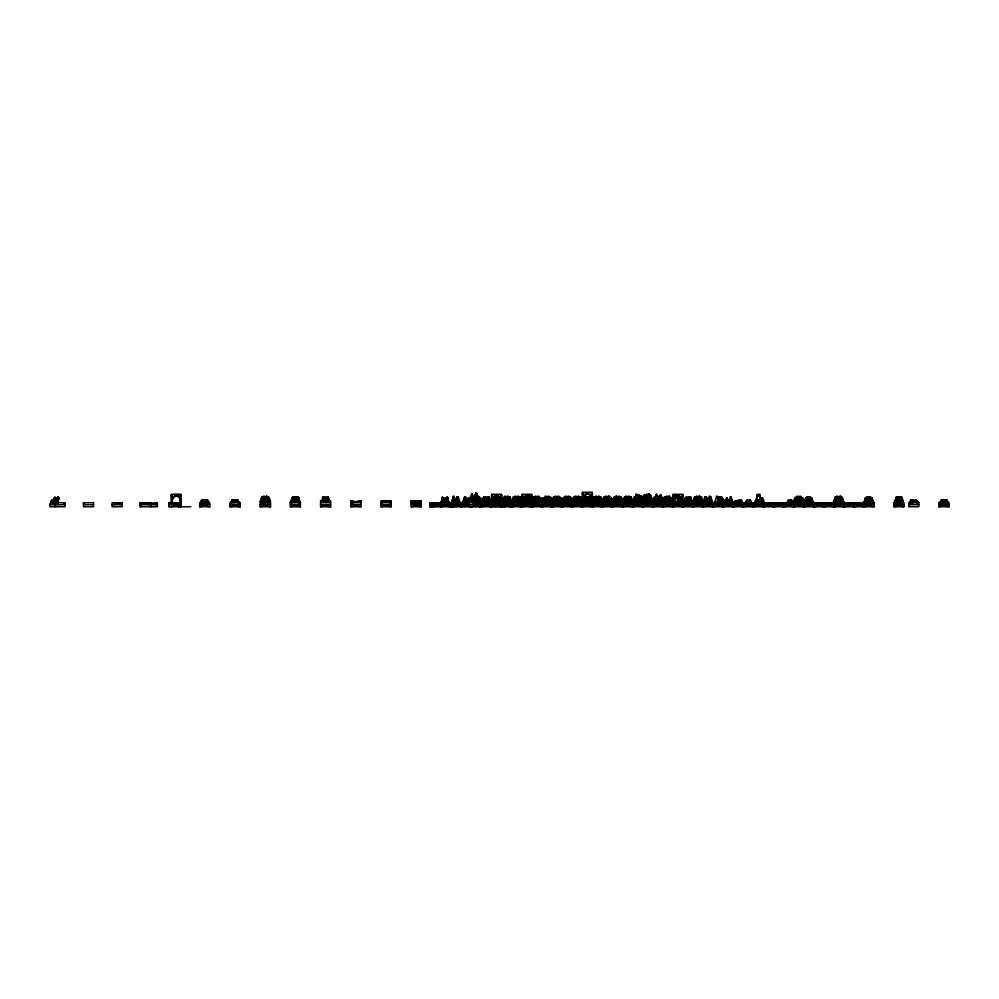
<?xml version="1.0" encoding="UTF-8"?>
<svg xmlns="http://www.w3.org/2000/svg" width="999" height="999" viewBox="0 0 999 999"><rect width="100%" height="100%" fill="white"/><g stroke="black" fill="none" stroke-linecap="round" stroke-linejoin="round"><path stroke-width="1.5" d="M576.498 505.894L572.19 506.755L572.19 502.722L592.332 506.755L592.332 492.245L582.255 492.245L582.255 506.755L562.112 502.722L562.112 506.755L566.433 505.894M628.309 505.894L632.617 506.755L632.617 500.711L662.837 500.711L674.175 503.021L674.175 495.779L672.914 495.779M663.086 503.334L652.772 500.711L652.772 506.755L648.451 505.894M662.837 502.722L662.837 500.711L665.721 501.86M446.366 501.211L448.414 501.211L449.001 502.722L448.414 501.211L447.377 502.722L447.377 501.211L445.766 502.722M735.913 501.211L735.901 502.722L736.937 501.211L737.549 502.722L735.926 501.211L735.926 502.722L734.889 501.211L736.95 501.211L737.537 502.722L736.95 501.211M795.891 502.609L798.326 501.635L798.313 503.359L798.413 502.222L797.427 497.614L796.328 497.027L795.454 497.914L796.253 503.196L795.454 497.914L797.427 497.614L798.413 502.222L795.891 502.609L795.529 498.376L796.328 497.027L797.502 498.064L798.413 502.222L795.529 498.376L797.427 497.614L795.529 498.376M53.259 502.722L53.284 500.199M728.259 500.212L728.234 502.722L729.994 500.212L731.056 502.722L728.371 500.212L725.574 502.722L726.585 500.212L730.044 500.212L731.056 502.722L729.994 500.212M739.535 500.199L739.497 502.722L741.258 500.199L742.332 502.722L739.635 500.199L736.837 502.722L737.849 500.199L741.32 500.199L742.245 502.722L741.32 500.199M264.947 501.635L264.872 503.196L266.308 497.614L267.445 497.027L268.044 498.376L267.17 502.609L264.947 502.022L266.308 497.614L268.044 498.064L267.17 502.222L268.044 498.376L267.445 497.027L266.308 497.914L264.872 502.897M55.644 503.196L57.08 497.614L58.217 497.027L58.816 498.376L57.942 502.609L55.719 502.022L57.08 497.614L58.816 498.064L57.942 502.609M798.251 502.897L798.326 501.635M447.952 502.022L448.289 497.914L447.415 497.027L446.316 497.614L445.417 501.635L447.952 502.022L448.289 497.914L446.316 497.614L445.579 501.073M650.299 501.186L651.098 495.904L650.224 495.017L649.063 496.053L650.224 495.017L650.087 495.979L649.125 495.591L651.098 495.904L650.674 500.599L650.299 501.186L648.226 499.625L651.098 495.904M296.703 498.064L297.877 497.027L297.727 497.989L298.826 497.927L298.401 502.022L295.791 502.222L298.676 498.376L297.877 497.027L296.778 497.614L295.879 501.635L298.751 497.914L296.778 497.614L295.791 502.222L296.778 497.614L298.676 498.376L298.401 502.022L298.451 497.927L299.613 502.06M298.314 502.609L298.676 498.376L297.877 497.027M447.852 502.609L448.226 498.376M650.761 500.012L648.139 500.212L650.674 500.599L651.036 496.353M472.539 500.349L472.777 497.814M479.757 500.349L480.007 497.814M492.682 500.349L492.919 497.814M502.759 500.349L502.997 497.814M512.712 501.623L512.949 499.088M597.614 501.623L597.976 497.814M603.483 500.349L603.721 497.814M610.714 500.349L610.951 497.814M613.561 500.349L613.798 497.814M623.626 500.349L623.875 497.814M633.578 501.623L633.94 497.814M643.656 499.612L644.018 495.804M698.463 500.349L698.701 497.814M708.541 500.349L708.778 497.814M323.938 499.9L324.25 496.878M484.902 499.9L485.214 496.878M624.762 499.9L625.074 496.878M269.193 502.047L268.881 497.814M454.695 502.047L454.383 497.814M472.977 497.814C469.443 504.77 487.112 504.582 480.494 497.814L479.72 497.814L478.821 500.349M480.519 502.047L480.207 497.814M506.106 497.814L506.418 502.047L511.363 501.923L510.114 496.878L509.303 496.878L508.066 501.923M513.586 502.047L511.438 501.623L512.787 497.814L513.548 497.814M517.907 502.047L517.594 497.814M526.56 502.047L526.248 497.814M530.881 502.047L532.205 501.623L530.856 497.814L530.094 497.814M540.958 502.047L540.646 497.814M551.036 502.047L550.724 497.814M553.871 502.047L553.558 497.814M561.101 502.047L560.789 497.814M566.845 502.047L570.928 501.648L569.742 497.927M571.178 502.047L570.866 497.814M574.025 502.047L573.713 497.814M576.923 502.047L578.246 501.623L571.103 501.923L570.392 496.878M591.321 502.047L591.008 497.814M598.488 502.047L598.176 497.814M611.463 502.047L611.151 497.814M617.22 502.047L624.387 502.047M641.683 500.037L641.37 495.804M644.53 500.037L644.218 495.804M657.504 500.037L657.192 495.804M699.225 502.047L698.913 497.814M717.944 502.047L717.632 497.814M722.265 502.047L721.952 497.814M795.629 502.047L795.316 497.814M802.846 502.047L802.547 497.814M842.507 502.047L842.194 497.814M324.912 501.923L324.513 496.878M327.522 496.878L328.421 496.878L329.795 501.923L328.509 501.923L328.109 496.878M465.746 501.923L465.109 496.878M489.473 501.923L489.073 496.878M519.617 502.722L519.293 496.878M538.598 502.722L538.748 501.411M546.366 502.722L545.691 496.878M690.933 501.923L690.534 496.878M710.676 496.878L711.001 502.722M731.231 501.923L730.818 496.878M808.591 499.15L807.829 496.878L808.228 501.923L809.515 496.878L810.364 496.878L811.675 501.923M901.423 496.878L901.747 502.722M296.778 501.448L296.466 497.252L295.392 497.789L294.68 500.449M456.743 499.9L457.192 496.878M475.536 495.879L475.986 492.844M548.314 496.878L547.976 501.411M626.348 496.878L625.774 501.923M809.29 499.9L809.752 496.878M447.265 497.989L446.316 497.614L447.265 497.989L447.415 497.027L445.629 500.836M201.523 502.722L201.873 501.211L200.574 502.722L201.236 501.211L200.637 502.722L201.86 501.211L201.511 502.722L203.034 501.211L203.384 502.722L203.634 501.211L201.224 501.211L200.624 502.722L202.722 500.199M468.831 502.722L469.093 501.211L466.733 501.211L466.034 502.722L467.332 501.211L466.983 502.722L468.494 501.211L468.856 502.722L468.494 501.211M910.601 502.722L910.938 501.211L909.652 502.722L910.314 501.211L909.714 502.722L910.926 501.211L910.576 502.722L912.112 501.211L912.449 502.722L912.711 501.211L910.351 501.211L909.702 502.722L911.787 500.199M261.363 501.923L262.075 496.878M326.348 500.412L326.81 497.927M327.073 502.06L327.66 497.927M468.032 500.412L468.481 497.927M474.45 500.412L474.9 497.927M475.387 496.878L474.675 501.923M484.977 497.927L484.39 502.06M487.187 502.06L487.774 497.927M488.636 497.927L488.049 502.06M507.467 500.412L507.917 497.927M509.303 497.927L508.641 497.927L508.191 502.06M509.478 496.878L508.766 501.923M513.548 496.878L512.837 501.923M514.61 502.06L515.197 497.927M523.626 496.878L522.902 501.923M528.071 497.927L527.484 502.06M529.62 496.878L528.908 501.923M532.979 501.923L533.691 496.878M534.477 497.927L533.891 502.06M537.562 496.878L536.85 501.923M564.472 497.927L563.698 497.927L562.237 502.047L555.257 501.923L555.968 496.878M568.356 497.927L567.769 502.06M569.218 497.927L568.631 502.06M576.111 496.878L575.424 502.722M579.432 499.9L579.994 496.878L581.418 501.923M587.375 499.9L587.936 496.878M588.498 497.927L587.912 502.06M590.059 496.878L589.223 501.411L592.145 501.411L590.709 496.878L589.885 496.878M594.13 496.878L593.418 501.923M603.646 499.9L604.208 496.878M605.781 499.9L606.331 496.878M608.653 497.927L608.066 502.06M613.561 501.923L614.273 496.878M625.411 502.06L625.761 499.175M628.334 500.412L628.796 497.927M633.591 501.411L634.427 496.878M635.714 501.411L636.276 498.389M638.299 494.867L637.574 499.9M643.656 499.4L644.492 494.867M646.628 494.867L645.903 499.9M653.733 501.411L654.57 496.878M660.576 494.867L659.852 499.9M665.284 496.878L666.52 501.923L663.923 501.923L664.635 496.878M680.719 496.878L680.007 501.923M685.114 500.412L685.576 497.927M685.976 500.412L686.425 497.927M694.854 496.878L694.143 501.923M700.311 499.9L700.861 496.878M704.932 496.878L704.22 501.923M706.58 497.927L705.993 502.06M709.377 497.927L708.791 502.06M718.044 501.411L718.88 496.878M720.067 501.923L721.003 496.878M728.034 500.412L726.585 497.927L725.561 502.06L726.723 497.927M799.462 496.878L798.75 501.923M810.376 502.06L810.963 497.927M835.401 496.878L834.689 501.923M839.123 496.878L838.336 502.722M895.878 502.06L896.465 497.927M899.537 502.06L900.124 497.927M900.986 497.927L900.399 502.06M458.166 501.923L457.579 496.878M465.796 501.411L465.659 502.722M495.916 501.923L495.329 496.878M499.15 500.199L496.453 502.722L497.452 500.199L503.334 500.199L502.859 502.722L502.31 500.199L499.737 502.722L500.337 500.199L498.251 502.722L499.413 500.199M549.275 501.923L548.688 496.878M619.792 501.923L619.205 496.878M667.157 501.923L666.57 496.878M670.154 501.923L669.792 498.389M688.536 502.722L689.01 500.199L685.077 500.199L683.928 502.722L686.013 500.199L688.536 502.722L686.95 496.878L686.101 496.878L684.79 501.923M749.949 502.722L750.424 500.212L746.49 500.212L745.341 502.722L747.427 500.212L749.949 502.722L749.4 500.212M759.04 502.722L759.527 500.199L755.594 500.199L754.432 502.722L756.53 500.199L759.04 502.722L758.491 500.199M808.266 501.411L808.141 502.722M810.713 501.923L810.127 496.878M868.094 502.722L868.069 501.411M909.702 502.722L910.851 500.199L916.732 500.199L916.258 502.722L915.708 500.199L913.136 502.722L913.735 500.199L911.65 502.722L912.799 500.199M942.007 500.199L939.922 502.722L941.07 500.199L946.952 500.199L946.478 502.722L945.928 500.199L943.356 502.722L943.955 500.199L941.87 502.722L943.019 500.199M268.469 498.301L266.546 497.789L268.469 498.301C265.784 507.817 269.992 499.712 267.72 497.252L266.458 498.114L267.72 497.252L268.381 498.626L267.657 502.435L267.108 500.112M297.153 498.114L296.466 497.252L295.392 498.301L294.33 502.435L297.153 498.626L295.392 497.789L294.33 502.435M799.025 501.411L798.701 503.371L800.211 497.789L802.135 498.301C802.697 508.354 797.714 498.089 801.385 497.252L802.135 498.301L801.21 502.859M689.71 501.211L689.372 502.722L690.871 501.211L692.17 502.722L691.47 501.211L689.11 501.211L688.423 502.722L689.697 501.211L689.347 502.722L689.11 501.211M760.214 501.211L759.877 502.722L761.388 501.211L762.674 502.722L761.987 501.211L759.627 501.211L758.928 502.722L760.202 501.211L759.852 502.722L759.627 501.211M293.269 501.673L294.081 498.114L292.819 497.252L292.07 498.301L292.882 502.435L292.07 498.301L293.993 497.789L295.467 502.197L294.081 498.114L292.819 497.252L292.158 498.626L292.719 501.448M443.081 500.487L443.618 498.114L442.357 497.252L441.608 498.301L442.157 501.061L440.821 502.722L441.983 500.199M645.342 500.836L647.814 500.174L645.342 500.836L646.428 496.091L645.167 495.229L644.417 496.291M466.958 502.722L467.307 501.211L466.034 502.722L468.169 500.199M328.634 502.06L328.047 497.927M478.434 501.411L478.196 502.722M547.077 501.923L547.639 502.722M558.99 502.722L559.015 501.411M567.345 501.411L567.432 501.248M570.179 502.06L569.592 497.927M581.168 501.923L580.456 496.878M591.246 501.923L590.534 496.878M595.317 501.923L594.605 496.878M621.465 501.923L622.365 501.411L620.916 496.878L617.981 496.878M681.905 501.923L681.193 496.878M696.041 501.923L695.329 496.878M701.136 502.06L701.698 502.06M702.047 501.923L701.335 496.878M722.19 501.923L721.478 496.878M800.761 501.411L804.17 501.623L802.821 497.814L802.06 497.814M811.937 502.06L811.35 497.927M901.96 502.06L901.373 497.927L899.662 501.648L903.346 501.411L901.747 496.878L900.836 496.878M442.982 500.112L443.531 497.789L441.695 498.626L442.257 501.448M685.414 502.722L686.013 500.199M746.827 502.722L747.427 500.212M755.918 502.722L756.53 500.199M265.697 498.676L266.421 496.116M473.788 499.962L474.787 496.116L475.549 496.116M496.928 498.676L497.589 496.116L498.339 496.116M503.583 501.248L504.92 496.116L505.669 496.116L506.993 501.248L503.771 501.81L506.993 501.248M514.323 498.676L514.985 496.116L515.734 496.116L516.408 498.676M527.235 498.676L527.909 496.116L528.658 496.116L529.32 498.676M537.312 501.248L534.09 501.81L535.227 496.116L535.976 496.116L536.975 499.962M537.312 498.676L537.974 496.116L538.723 496.116L539.398 498.676M547.29 498.676L547.952 496.116L548.701 496.116M554.383 499.962L555.382 496.116L556.131 496.116M567.432 498.676L568.094 496.116L568.843 496.116L569.992 501.81M574.088 501.248L575.424 496.116L576.173 496.116M584.827 498.676L585.501 496.116L586.351 496.116L587.574 501.248L584.165 501.248M597.077 501.248L598.413 496.116L599.163 496.116L600.312 501.81M614.722 499.962L615.721 496.116L616.57 496.116M627.534 499.962L628.533 496.116L629.283 496.116M636.887 499.9L638.124 494.867L638.935 494.867L640.384 499.4L634.815 499.8L635.963 494.105L636.713 494.105L637.712 497.952M637.275 501.248L637.936 498.676M647.352 499.225L648.676 494.105L649.525 494.105L650.761 499.225L647.539 499.8M648.114 496.665L648.776 494.105M654.67 499.225L656.006 494.105L656.755 494.105L658.091 499.225L654.857 499.8L658.091 499.225M668.156 498.676L668.831 496.116L669.68 496.116L670.816 501.81M668.93 496.116L667.782 501.81M674.824 501.248L676.148 496.116L676.997 496.116L678.234 501.248L675.012 501.81L678.234 501.248M698.139 499.962L699.138 496.116M708.216 499.962L709.215 496.116L709.964 496.116L710.963 499.962M715.109 501.248L716.545 496.116L717.294 496.116L718.531 501.248L715.296 501.81L718.531 501.248M799.113 498.676L799.774 496.116L800.524 496.116M267.47 498.201L267.72 497.252M801.136 498.201L801.385 497.252L800.124 498.114L798.738 502.197L800.211 497.789L802.135 498.301M267.445 497.027L267.183 497.989L268.044 498.064M263.948 502.197L265.147 497.789L264.073 497.252L263.386 498.114L263.948 502.859L263.386 498.114L265.147 497.789L266.209 501.773L263.948 502.197L264.41 503.371M260.664 501.923L261.913 496.878L262.725 496.878M264.897 499.15L265.622 496.878L266.433 496.878L267.682 501.923M325.874 500.412L327.335 497.927L328.346 502.06M326.735 500.412L328.184 497.927L329.208 502.06M467.557 500.412L468.344 497.927L469.48 497.927L470.392 500.412M473.976 500.412L475.212 496.878L476.024 496.878L477.11 500.274M486.85 500.412L488.299 497.927M487.475 502.06L488.486 497.927L490.172 502.06M496.378 499.15L497.102 496.878L499.463 496.878L500.262 499.15M506.993 500.412L508.441 497.927M508.641 497.927L507.617 502.06L506.381 497.814L505.619 497.814M512.137 501.923L513.374 496.878L514.185 496.878L515.434 501.923L511.438 501.623M514.26 500.412L515.721 497.927L516.733 502.06M514.785 499.15L515.509 496.878M532.205 501.623L522.215 501.923L523.451 496.878L524.937 496.878M526.598 499.15L527.322 496.878L528.321 496.878L529.083 499.15M527.135 500.412L528.596 497.927L529.607 502.06M528.209 501.923L529.458 496.878L530.269 496.878L531.505 501.923M538.998 502.047L540.159 497.814L540.921 497.814L542.082 502.047L532.28 501.923L533.516 496.878L534.34 496.878L535.052 499.15M534.34 497.927L533.329 502.06M536.151 501.923L537.4 496.878L538.861 496.878M546.74 499.15L547.464 496.878L550.412 496.878L551.86 501.411M552.222 501.411L553.671 496.878L555.157 496.878M554.358 501.411L555.794 496.878M572.577 501.923L573.813 496.878L575.299 496.878M575.948 496.878L574.5 501.411L582.08 501.411L580.631 496.878L579.145 496.878M590.521 497.814L591.296 497.814C597.589 503.821 582.442 504.083 588.361 497.927L590.047 502.06M598.688 501.648L600.049 497.927L600.824 497.927L601.997 502.06L592.719 501.923L593.955 496.878L594.767 496.878L595.891 502.722M602.946 500.274L604.033 496.878L606.98 496.878L608.054 500.274M607.492 502.06L609.178 497.927M612.862 501.923L614.11 496.878L614.922 496.878M624.837 502.06L626.523 497.927M627.859 500.412L629.32 497.927M632.804 501.411L634.253 496.878L635.064 496.878M634.939 501.411L636.013 498.014M642.881 499.4L644.318 494.867L645.142 494.867M650.861 499.225L645.217 499.9L646.453 494.867L647.265 494.867L648.351 498.264M652.959 501.411L654.395 496.878L655.207 496.878L655.931 499.15M658.953 499.4L660.401 494.867L661.213 494.867L662.662 499.4L659.165 499.9L662.662 499.4M663.024 501.411L664.472 496.878L667.407 496.878L668.131 499.15M679.108 501.411L680.544 496.878L681.355 496.878L682.804 501.411L679.308 501.923L682.804 501.411M684.415 502.06L685.439 497.927L685.339 500.412M685.501 500.412L686.288 497.927L687.749 500.412M693.443 501.923L694.692 496.878L695.504 496.878L696.94 501.411L692.944 502.047L694.105 497.814L694.867 497.814M708.716 501.923L710.089 496.878L710.988 496.878L712.362 501.923L703.521 501.923L704.757 496.878L706.243 496.878L707.617 501.923M719.53 502.722L720.841 496.878L721.653 496.878L722.889 501.923M833.99 501.923L835.226 496.878L836.038 496.878L836.762 499.15M835.564 497.814L834.802 497.814L833.641 502.047L837.287 501.923L838.948 496.878L839.759 496.878L840.996 501.923M895.316 502.06L896.852 497.927M897.714 497.927L898.863 502.06L900.648 497.927L901.672 502.06M455.094 501.81L453.946 496.116L453.196 496.116L452.048 501.81M476.298 501.81L477.447 496.116L478.196 496.116L479.333 501.81L473.651 501.81M519.73 501.81L518.581 496.116L517.732 496.116L516.683 501.81M527.147 501.248L523.913 501.81L525.062 496.116L525.911 496.116L527.147 501.248L522.002 501.411M547.39 501.248L545.929 496.878L546.228 499.9M559.915 501.81L558.778 496.116L558.029 496.116L556.693 501.248L559.915 501.81L559.902 502.722M579.982 502.722L578.921 496.116L578.171 496.116L577.022 501.81M610.289 501.81L609.14 496.116M637.849 499.8L634.627 499.225M700.936 501.81L699.899 496.116L699.05 496.116M838.86 501.248L835.639 501.81L836.775 496.116L837.587 496.116L838.536 499.962M293.556 501.923L292.382 501.411L293.906 496.878M295.229 499.15L295.991 496.878L297.302 496.878M295.692 499.15L296.453 496.878M455.656 501.923L456.955 496.878L458.404 496.878L459.64 501.923L451.723 502.06L452.897 497.927L453.671 497.927L454.845 502.06M462.974 501.411L464.498 496.878L465.659 496.878L467.257 501.411L462.974 501.411L467.033 501.923M475.399 497.889L474.225 497.39L475.749 492.844L476.61 492.844L478.134 497.39M486.038 500.274L487.175 496.878L488.036 496.878M493.568 500.274L494.705 496.878L496.178 496.878L496.89 499.15M497.714 496.878L496.403 501.923L496.253 501.248M506.181 500.274L507.317 496.878L508.179 496.878M526.323 500.274L527.472 496.878M537.237 499.15L537.999 496.878L538.598 499.9L538.286 496.878L539.448 501.923M543.556 501.411L545.079 496.878L546.54 496.878L547.265 499.15M548.076 496.878L546.765 501.923L546.615 501.248M566.995 499.15L567.757 496.878M574.987 499.15L575.749 496.878L576.76 496.878L577.834 500.274M594.755 500.274L595.904 496.878M614.447 500.274L615.584 496.878L617.045 496.878M617.37 499.15L618.119 496.878M618.581 496.878L617.282 501.923M626.111 496.878L624.812 501.923M627.434 499.15L628.196 496.878L629.058 496.878M665.184 499.15L665.946 496.878M668.943 496.878L667.644 501.923M687.949 500.274L689.098 496.878M806.205 499.15L806.967 496.878L808.141 496.878L809.34 500.274M866.008 499.15L866.77 496.878L868.094 496.878L869.33 501.411M865.921 501.923L867.232 496.878M868.556 499.15L869.305 496.878L870.629 496.878L871.39 499.15M868.631 500.274L869.767 496.878M322.552 501.923L323.926 496.878L324.837 496.878L326.436 501.411L321.403 501.923L322.777 496.878L323.676 496.878M325.162 500.274L326.361 496.878L327.26 496.878L328.634 501.923M464.747 496.878L463.374 501.923M482.367 501.923L483.741 496.878L484.64 496.878M502.285 501.411L503.883 496.878L504.795 496.878M503.446 501.411L505.044 496.878L506.83 496.878M524.038 496.878L522.664 501.923M537.699 496.878L536.9 499.15L536.163 496.878M546.965 499.15L547.764 496.878M554.258 496.878L552.884 501.923M554.607 499.15L555.407 496.878L556.618 496.878L557.854 501.923M562.949 501.923L564.323 496.878L566.683 496.878L567.407 499.15M565.484 496.878L564.11 501.923M573.601 499.15L574.4 496.878M583.891 496.878L585.377 496.878L586.75 501.923L583.091 501.923L584.465 496.878M603.246 501.923L604.62 496.878M623.388 501.923L624.762 496.878L625.661 496.878M663.448 501.411L665.059 496.878M687.187 501.411L688.786 496.878L690.846 496.878L692.22 501.923L688.573 501.923M705.344 496.878L703.97 501.923M728.633 501.411L730.232 496.878L731.143 496.878L732.742 501.411L730.232 501.923L730.232 502.722M806.031 500.274L807.229 496.878M895.878 501.923L897.252 496.878L898.151 496.878L899.749 501.411L894.717 501.923L896.091 496.878L897.002 496.878M898.488 500.274L899.687 496.878L900.586 496.878L901.96 501.923M262.55 501.923L260.127 501.623L261.476 497.814L262.238 497.814M267.944 499.088L267.045 501.623L270.504 501.623L269.156 497.814L268.394 497.814M471.141 501.623L472.502 497.814L473.264 497.814L474.425 502.047M497.415 501.923L491.483 502.047L492.644 497.814L493.406 497.814M501.361 501.623L502.722 497.814L503.484 497.814M541.658 501.623L543.006 497.814L543.768 497.814M559.153 502.047L560.314 497.814L561.076 497.814L562.524 502.06L570.928 501.648M561.8 501.623L563.149 497.814L563.911 497.814M596.54 502.047L597.702 497.814L598.463 497.814L599.625 502.047M609.777 500.349L610.676 497.814L611.438 497.814L612.599 502.047L602.285 502.047L603.446 497.814L604.208 497.814M612.162 501.623L613.523 497.814L614.285 497.814M632.317 501.623L633.666 497.814L634.427 497.814L635.776 501.623M639.984 498.339L640.896 495.804L641.658 495.804L643.006 499.612M662.524 501.623L663.885 497.814L664.647 497.814M667.045 502.047L668.206 497.814L668.968 497.814L670.129 502.047M673.95 497.814L672.789 502.047M700.686 496.878L701.51 496.878L702.747 501.923L697.077 501.623L698.426 497.814L699.188 497.814L700.349 502.047M707.142 501.623L708.503 497.814L709.265 497.814M760.863 500.349L761.762 497.814L762.524 497.814C765.808 502.897 761.176 503.446 762.249 497.814M796.752 502.047L793.481 501.623L794.829 497.814L795.591 497.814M840.808 500.349L841.707 497.814L842.482 497.814L843.643 502.047L837.512 501.923M291.146 502.06L292.32 497.927M467.807 500.412L468.718 497.927M472.077 493.906L472.077 498.039L470.317 497.614L471.69 493.906L472.452 493.906L473.626 498.039M500.998 500.412L501.91 497.927L502.672 497.927M521.141 500.412L522.052 497.927M522.227 502.06L523.401 497.927L524.175 497.927M532.692 502.06L533.866 497.927L535.002 497.927M550.062 497.927C557.03 504.645 536.975 504.645 543.943 497.927L545.079 497.927M613.274 502.06L614.447 497.927L614.447 500.412M629.095 502.06L630.269 497.927M870.991 497.927L872.152 497.927L873.326 502.06L864.46 502.06L865.634 497.927L865.634 500.412M870.204 502.06L871.378 497.927M200.949 503.021L201.798 500.199L207.667 500.199L208.866 502.722L207.58 501.211L207.917 502.722L207.592 501.211L208.866 502.722L208.217 501.211L207.18 501.211M497.477 500.199L496.453 502.722L498.389 500.199M941.083 500.199L940.071 502.722L942.756 500.199M50.687 502.722L51.661 500.199L55.07 500.199M200.861 502.722L201.848 500.199L200.624 502.722M232.068 500.199L231.081 502.722L233.691 500.199M467.307 500.199L466.321 502.722L468.931 500.199M491.196 502.722L491.795 501.211M583.204 502.722L583.803 501.211L584.815 501.211L584.815 502.722L583.803 501.211L583.191 502.722L583.803 501.211M734.302 502.722L734.902 501.211M787.287 502.722L788.273 500.199L791.683 500.199L792.694 502.722L790.009 500.199M910.926 500.199L909.939 502.722L912.549 500.199M466.695 501.211L466.096 502.722L467.232 500.199L473.126 500.199L474.325 502.722L473.026 501.211L473.376 502.722L473.051 501.211L474.325 502.722M51.611 500.199L50.599 502.722L64.972 502.722L64.972 506.755L49.95 506.755L49.95 503.334L55.707 503.334M201.798 500.199L200.774 502.722L203.471 500.199M479.008 501.923L477.772 496.878L476.96 496.878M510.314 502.06L506.468 501.623M518.706 496.878L520.192 496.878L521.428 501.923L515.759 501.623L517.12 497.814L517.882 497.814L519.043 502.047M546.952 502.06L545.267 497.927M571.803 501.923L570.554 496.878L569.742 496.878M582.08 501.411L578.371 501.411M610.189 502.06L608.716 496.878M622.365 501.411L616.795 501.923L616.208 496.878M648.513 499.9L645.004 499.4M698.039 500.212L695.354 502.722L696.365 500.212L698.151 500.212M708.116 502.06L706.43 497.927M710.926 502.06L709.902 497.927L708.216 502.06M761.051 501.923L759.814 496.878M787.2 502.722L788.223 500.199L787.2 502.722L789.897 500.199L789.859 502.722L791.62 500.199L792.607 502.722L791.683 500.199M801.348 501.923L800.099 496.878L799.287 496.878L798.051 501.923M812.512 502.06L811.488 497.927M843.281 501.923L842.045 496.878L841.233 496.878M898.014 502.06L897.539 501.648M902.522 502.06L901.51 497.927M121.903 503.334L122.153 502.722L112.075 502.722L112.075 506.755L122.153 506.755L122.153 502.722M733.104 503.334L733.353 502.722L733.353 506.755L737.674 505.894M753.246 503.334L756.181 502.809M763.323 503.334L763.573 502.722L763.573 506.755L759.252 505.894M793.543 503.334L793.793 502.722L793.793 506.755L789.472 505.894M459.128 501.923L457.817 496.878M466.658 501.923L465.347 496.878M496.878 501.923L495.566 496.878M550.237 501.923L548.926 496.878M569.929 501.923L568.618 496.878L567.619 496.878M617.744 501.923L616.445 496.878M620.754 501.923L619.442 496.878M628.284 501.923L626.972 496.878M671.116 501.923L669.805 496.878L668.343 496.878L667.619 499.15L666.808 496.878M482.142 501.411L483.653 501.923L484.902 496.878L485.801 496.878L487.175 501.923L488.486 496.878L489.385 496.878L490.759 501.923L481.943 502.06L483.116 497.927L483.878 497.927M507.317 501.923L505.944 496.878M520.979 501.923L519.605 496.878M566.82 501.411L566.683 502.722M606.893 501.923L605.519 496.878M809.739 501.411L809.502 502.722M270.504 501.623L266.983 501.923M293.069 501.198L293.094 497.027L294.23 497.614L295.142 500.299M455.819 502.047L454.657 497.814L453.896 497.814M527.684 502.047L526.523 497.814L525.761 497.814M552.16 502.047L550.998 497.814L550.237 497.814M555.194 501.623L551.923 502.047L553.084 497.814L553.846 497.814L555.194 501.623L547.914 502.06M572.302 502.047L571.141 497.814L570.379 497.814M575.149 502.047L573.988 497.814L573.226 497.814L572.065 502.047M605.369 502.047L596.341 501.623M645.854 499.612L639.735 500.037L645.854 499.612L644.505 495.804L643.731 495.804L642.569 500.037M658.828 499.612L655.556 500.037L658.828 499.612L657.479 495.804L656.718 495.804M678.97 501.623L675.699 502.047L678.97 501.623L677.622 497.814L676.86 497.814M719.068 502.047L717.906 497.814L717.145 497.814M721.478 497.814L722.24 497.814C730.606 505.669 707.217 501.136 719.268 501.623M836.725 502.047L833.441 501.623M203.734 500.199L202.572 502.722L204.67 500.199L204.058 502.722L206.631 500.199L208.803 502.722M233.953 500.199L232.792 502.722L234.89 500.199L234.278 502.722L236.85 500.199L237.4 502.722L237.887 500.199L232.005 500.199L230.844 502.722L232.942 500.199M469.193 500.199L468.032 502.722L470.129 500.199L469.518 502.722L472.09 500.199L472.639 502.722L473.126 500.199L474.125 502.722L471.428 500.199M300 502.06L298.826 497.927M495.516 502.06L494.343 497.927L493.568 497.927L492.395 502.06M521.416 502.06L519.855 497.927M545.879 502.06L544.705 497.927M581.855 502.06L581.131 499.175M616.395 502.06L615.222 497.927L614.06 497.927L612.887 502.06L616.445 501.923L616.445 502.722M621.753 502.06L620.579 497.927M622.14 502.06L620.966 497.927L619.805 497.927L618.631 502.06M666.758 502.06L665.584 497.927L664.81 497.927M669.805 497.927L670.941 497.927C675.998 503.384 666.046 503.708 668.693 497.814M692.257 502.06L690.709 497.927M807.392 502.06L806.218 497.927L805.444 497.927L804.27 502.06L813.136 502.06L811.962 497.927L810.826 497.927M867.582 502.06L866.408 497.927L865.246 497.927L864.073 502.06M872.939 502.06L871.765 497.927L871.765 502.06M443.618 498.114L441.695 498.626L442.357 497.252L443.618 498.114L444.543 500.836M646.428 496.091L644.505 496.615L645.167 495.229L646.428 496.091L647.764 501.023M57.393 503.359L57.942 502.222M54.158 498.626L55.919 497.789L54.845 497.252L54.158 498.114L55.182 503.883L54.158 498.626L54.845 497.252L55.919 497.789L56.631 500.449M264.073 497.252L265.147 498.301L263.386 498.626L265.147 498.301L264.073 497.252L263.386 498.626L265.497 501.486M292.495 498.064L293.094 497.027C296.353 498.301 289.76 497.44 293.069 500.936L293.094 497.027M262.225 502.609L261.863 498.376L262.662 497.027L263.836 498.064L261.863 498.376L262.225 502.609L264.747 502.222M178.297 505.319L181.169 504.732L179.92 504.732L181.169 502.722L168.956 502.722L168.956 506.755L190.871 506.755M445.454 500.199L446.466 502.722L445.404 500.199L443.631 502.722L443.668 500.199L440.971 502.722L441.995 500.199L445.916 500.199M445.417 501.635L448.289 497.914M264.947 502.022L268.044 498.376L266.308 497.614M262.662 497.027L263.836 498.064L262.662 497.027L261.788 497.914L262.138 502.022M297.153 498.626L295.392 498.301L296.466 497.252M55.032 498.201L55.919 497.789M644.505 496.615L646.341 495.766M292.495 498.376L294.23 497.614M291.146 502.697L290.347 503.021L291.596 503.021L291.596 501.61M261.863 498.376L263.761 497.614L261.788 497.914L264.036 501.261M357.979 501.86L360.851 500.711L360.851 506.755L350.774 506.755L350.774 500.711L356.531 501.86M416.97 502.435L421.291 500.711L421.291 506.755L411.213 506.755L411.213 500.711L421.291 500.711M629.745 501.86L632.617 500.711L622.552 502.722L622.552 506.755L618.231 505.894M658.528 502.435L662.837 500.711L662.837 506.755L658.528 505.894M294.081 498.114L292.158 498.626L293.993 497.789L295.467 502.197M179.92 503.021L181.169 502.722M682.991 502.722L681.73 502.722M171.104 506.755L175.424 505.894M199.688 506.755L209.765 506.755L209.765 502.722L199.688 502.722L199.688 506.755L204.008 505.894M239.972 506.755L239.972 502.722L229.907 502.722L229.907 506.755L234.39 505.894M270.192 506.755L270.192 502.722L260.127 502.722L260.127 506.755L264.747 505.894M290.347 501.61L290.347 506.755L294.655 505.894M320.567 506.755L330.632 506.755L330.632 500.711L320.567 500.711L320.567 506.755L324.875 505.894M360.851 500.711L350.774 502.722L360.851 502.722M360.851 501.011L351.111 503.021M350.774 506.755L355.095 505.894M385.314 501.86L391.071 500.711L391.071 506.755L380.994 506.755L380.994 500.711L391.071 500.711M380.994 506.755L385.314 505.894M411.213 506.755L415.534 505.894M429.807 506.755L874.375 506.755L874.375 502.722L429.807 502.722L429.807 506.755L434.128 505.894M444.205 505.894L431.168 506.755L431.168 502.722L451.311 506.755L464.348 505.894M431.168 504.732L441.233 506.755L445.554 505.894M454.27 505.894L449.962 506.755L445.641 505.894M465.696 503.871L461.388 504.732L451.311 502.722L451.311 506.755M465.696 505.894L461.388 506.755L441.233 502.722L441.233 506.755M474.425 505.894L470.104 506.755L465.784 505.894M475.774 505.894L471.453 506.755L467.145 505.894M474.338 505.319L481.53 506.755L495.916 503.871M490.247 506.755L494.567 505.894M495.916 505.894L491.608 506.755L487.287 505.894M504.557 504.158L511.75 502.722L511.75 506.755L507.43 505.894M499.675 505.894L495.367 506.755L495.329 501.923M504.632 505.894L500.324 506.755L496.003 505.894M572.19 506.755L552.035 502.722L541.97 504.732L531.893 502.722L511.75 506.755L511.65 503.021M520.467 506.755L524.787 505.894M517.507 505.894L521.815 506.755L531.893 504.732L541.97 506.755L552.035 504.732L562.112 506.755M527.572 505.894L531.893 506.755L536.213 505.894M547.727 505.894L552.035 506.755L556.356 505.894M582.255 506.755L586.575 505.894M592.332 506.755L596.653 505.894M582.255 502.722L602.409 506.755L606.718 505.894M608.154 505.894L612.474 506.755L616.795 505.894M632.617 502.722L642.694 500.711L642.694 506.755L638.373 505.894M622.552 506.755L626.873 505.894M652.772 500.711L642.694 502.722L642.944 503.334M632.617 506.755L636.937 505.894M642.694 506.755L647.015 505.894M652.772 506.755L657.08 505.894M662.837 506.755L667.157 505.894M668.593 505.894L672.914 506.755L677.235 505.894M678.671 505.894L682.991 506.755L687.3 505.894M688.748 505.894L693.056 506.755L697.377 505.894M698.813 505.894L703.134 506.755L707.454 505.894M708.89 505.894L713.211 506.755L717.519 505.894M718.955 505.894L723.276 506.755L727.597 505.894M739.11 505.894L743.418 506.755L747.739 505.894M749.175 505.894L753.496 506.755L757.816 505.894M763.573 506.755L767.881 505.894M769.33 505.894L773.638 506.755L777.959 505.894M779.395 505.894L783.716 506.755L788.036 505.894M793.793 506.755L798.101 505.894M799.55 505.894L803.858 506.755L808.179 505.894M809.615 505.894L813.935 506.755L818.256 505.894M819.692 505.894L824.013 506.755L828.321 505.894M833.441 506.755L838.074 505.894M829.757 505.894L834.078 506.755L838.398 505.894M839.197 505.894L844.155 506.755L848.476 505.894M849.912 505.894L854.22 506.755L858.541 505.894M863.66 506.755L867.981 505.894M893.88 506.755L903.958 506.755L903.958 502.722L893.88 502.722L893.88 506.755L898.201 505.894M938.973 506.755L949.05 506.755L949.05 502.722L938.973 502.722L938.973 506.755L943.293 505.894M56.98 501.773L54.72 502.859M144.443 503.334L148.214 502.722L148.214 504.732M730.831 502.722L727.06 503.334L730.831 502.722L730.818 501.923M761.051 503.021L757.279 503.334L759.789 503.121M757.292 503.334L761.051 502.722M292.07 498.301L293.069 498.201L292.819 497.252M582.255 493.756L583.516 493.756L583.516 501.011L582.255 500.711L583.516 500.711L583.516 503.021M592.332 493.756L591.071 493.756L591.071 500.711M171.104 495.779L172.365 495.779L172.365 503.021L171.104 502.722M174.625 495.779L178.659 495.779M181.169 495.779L179.92 495.779L179.92 504.732M491.608 495.779L492.857 495.779L492.857 499.812A3.784 3.784 0 0 1 492.969 498.813M501.673 495.779L500.412 495.779L500.412 498.464M521.815 495.779L523.076 495.779L523.076 498.464M526.86 495.779L529.37 495.779M531.893 495.779L530.631 495.779L530.631 498.464M646.216 495.779L649.238 495.779M675.436 495.779L677.946 495.779M682.991 495.779L681.73 495.779L681.73 498.464M757.017 495.779L760.039 495.779M263.461 496.116L264.273 496.116L264.872 498.676M266.358 496.116L267.17 496.116M494.942 496.116L495.691 496.116M507.667 496.116L508.416 496.116M545.204 496.116L546.053 496.116L546.715 498.676M565.347 496.116L566.196 496.116M595.566 496.116L596.415 496.116M605.744 496.116L606.493 496.116M609.24 496.116L608.391 496.116L607.242 501.81M618.456 496.116L619.318 496.116M625.786 496.116L626.535 496.116M638.611 496.116L639.46 496.116M658.853 496.116L659.602 496.116L660.938 501.248M666.183 496.116L666.932 496.116L667.594 498.676M678.895 496.116L679.645 496.116M696.303 496.116L697.052 496.116L698.051 499.962M757.579 496.116L756.83 496.116L755.694 501.81M797.127 496.116L797.876 496.116L798.538 498.676M839.684 496.116L840.496 496.116M264.198 496.878L265.01 496.878L265.734 499.15M267.907 496.878L268.719 496.878L270.167 501.411M293.456 496.878L294.767 496.878L295.529 499.15M478.421 496.878L479.32 496.878L480.519 500.274M515.309 496.878L516.321 496.878L517.045 499.15L516.171 496.878M526.111 496.878L526.972 496.878M535.002 496.878L536.313 496.878L537.075 499.15M557.542 496.878L558.354 496.878M559.003 496.878L559.902 496.878L561.5 501.411M577.984 496.878L578.896 496.878M587.762 496.878L588.573 496.878M595.704 496.878L596.753 496.878L597.902 500.274M597.827 496.878L599.038 496.878L599.837 499.15M599.288 496.878L600.774 496.878L601.86 500.274M607.904 496.878L610.264 496.878L611.463 500.274M625.923 496.878L627.122 496.878L627.847 499.15M638.723 496.878L641.071 496.878M658.266 496.878L659.477 496.878M659.727 496.878L660.626 496.878M676.286 496.878L677.484 496.878M678.421 496.878L679.233 496.878M696.428 496.878L697.627 496.878M718.706 496.878L719.517 496.878L720.604 500.274M797.552 496.878L798.363 496.878L799.088 499.15M837.512 496.878L838.323 496.878M474.225 497.39L475.312 497.39M470.317 497.614L473.826 497.614M264.223 497.814L264.985 497.814M265.647 497.814L266.408 497.814M499.875 497.814L500.636 497.814L501.985 501.623M527.185 497.814L527.947 497.814M537.262 497.814L538.024 497.814M545.916 497.814L546.678 497.814M557.405 497.814L558.166 497.814M566.058 497.814L566.82 497.814M576.123 497.814L576.898 497.814M577.547 497.814L578.321 497.814M586.201 497.814L586.962 497.814L587.862 500.349M596.278 497.814L597.04 497.814M600.599 497.814L601.361 497.814L602.709 501.623M616.42 497.814L617.182 497.814M617.844 497.814L618.606 497.814M620.741 497.814L621.503 497.814L622.414 500.349M624.35 497.814L623.588 497.814L622.427 502.047L627.322 501.923L626.735 496.878M650.961 497.814L651.723 497.814L653.084 501.623M658.129 497.814L658.903 497.814L660.252 501.623M671.116 497.814L671.877 497.814L673.226 501.623M697.002 497.814L697.764 497.814L698.663 500.349M837.549 497.814L838.311 497.814M838.973 497.814L839.734 497.814L840.634 500.349M293.082 497.927L291.92 497.927L290.746 502.06M498.938 497.927L499.7 497.927L500.611 500.412M504.033 497.927L503.259 497.927L502.347 500.412L502.285 497.927M538.848 497.927L540.384 497.927L541.296 500.412M548.926 497.927L550.461 497.927M555.344 497.927L556.006 497.927M559.752 497.927L560.526 497.927M568.881 497.927L567.195 502.06M570.217 497.927L569.068 497.927L568.056 502.06M575.486 497.927L576.161 497.927M578.284 497.927L578.958 497.927M579.907 497.927L580.669 497.927M594.78 497.927L595.441 497.927M595.629 497.927L596.303 497.927M609.365 497.927L610.501 497.927M624.138 497.927L624.899 497.927M629.645 497.927L631.043 497.927L631.955 500.412M634.59 497.927L635.739 497.927M470.104 500.711L470.104 498.688L474.425 498.688M636.675 499.4L640.384 499.4M646.715 499.612L648.913 499.612M757.017 499.812L757.529 495.916M646.902 500.037L648.863 500.037M591.508 500.711L592.332 500.711M382.255 501.011L389.81 501.011M472.639 501.211L473.676 501.211L474.275 502.722L472.19 500.199M916.258 501.211L917.294 501.211L917.894 502.722L915.796 500.199M260.464 501.411L261.251 501.411M267.095 501.411L267.882 501.411M292.382 501.411L293.469 501.411M321.178 501.411L326.436 501.411M328.571 501.411L330.02 501.411M455.432 501.411L459.84 501.411M473.464 501.248L479.52 501.248M485.951 501.411L490.984 501.411M494.705 501.411L497.614 501.411M507.867 501.411L511.563 501.411M511.938 501.411L515.634 501.411M518.556 501.411L521.64 501.411M528.009 501.411L531.705 501.411M532.08 501.411L532.867 501.411M533.903 501.248L540.197 501.411M544.63 501.411L550.449 501.411M555.132 501.411L560.102 501.248M562.724 501.411L568.131 501.411M571.216 501.411L572.002 501.411M572.365 501.411L573.151 501.411M582.867 501.411L587.574 501.248M592.519 501.411L597.202 501.411L596.515 496.878M603.021 501.411L610.476 501.248M612.662 501.411L613.448 501.411M615.521 501.248L620.966 501.411M623.164 501.411L628.496 501.411M663.811 501.411L666.733 501.411M670.254 501.411L671.328 501.411M692.444 501.411L688.348 501.411L689.947 496.878L691.096 500.274M693.244 501.411L696.94 501.411M702.946 501.411L700.149 501.923M703.321 501.411L707.841 501.411M711.151 501.411L712.587 501.411M719.392 501.411L723.089 501.411M731.293 501.411L732.742 501.411M760.476 501.411L761.25 501.411M801.548 501.411L795.978 501.81M807.08 501.411L811.887 501.411M833.79 501.411L841.208 501.411M842.706 501.411L843.493 501.411M865.708 501.411L871.066 501.411M894.492 501.411L899.749 501.411M901.897 501.411L903.346 501.411M260.127 501.623L262.325 501.623M290.946 501.648L292.695 501.648M298.451 501.648L300.2 501.648M326.973 501.648L329.37 501.648M451.523 501.648L456.019 501.623M473.339 501.623L474.612 501.623M487.087 501.648L478.558 502.047M487.3 501.648L490.334 501.648M491.296 501.623L495.716 501.648M514.51 501.648L519.23 501.623M519.855 501.648L521.603 501.648M522.04 501.648L523.788 501.648M529.782 501.648L524.6 502.047M532.504 501.648L542.282 501.623M542.569 501.648L546.078 501.648M558.953 501.623L564.085 502.06M571.228 501.623L575.337 501.623M582.042 501.648L580.294 502.06M587.175 501.648L590.209 501.648M591.371 501.623L592.644 501.623M607.33 501.648L610.364 501.648M611.513 501.623L612.787 501.623M613.086 501.648L616.583 501.648M624.662 501.648L625.312 501.648M628.895 501.648L630.656 501.648M666.857 501.623L670.329 501.623M670.554 501.648L672.315 501.648M684.253 501.648L684.889 501.648M692.744 501.623L694.942 501.623M697.077 501.623L700.536 501.623M711.088 501.648L705.419 502.06M723.588 501.623L720.316 502.047M725.399 501.648L726.036 501.648M760.414 501.623L763.885 501.623M793.481 501.623L796.94 501.623M807.579 501.648L800.898 502.047M810.289 501.648L813.323 501.648M839.809 501.623L837.811 502.047M843.83 501.623L840.546 502.047M864.272 501.648L867.769 501.648M870.017 501.648L873.513 501.648M895.141 501.648L895.791 501.648M898.8 501.648L899.437 501.648M899.662 501.648L902.696 501.648M574.275 501.81L580.069 501.81M604.47 501.411L607.629 501.81M615.709 501.81L616.47 501.81M685.339 502.06L683.591 501.648L684.964 497.927L686.101 497.927L686.887 500.412M797.539 501.923L799.937 501.923M83.491 502.722L93.556 502.722L93.556 506.755L83.491 506.755L83.491 502.722L83.741 503.334M300.412 502.722L290.347 502.722A12 12 0 0 1 291.146 502.385M320.567 502.722L330.632 502.722M380.994 502.722L391.071 502.722M411.213 502.722L421.291 502.722L411.213 500.711M150.087 503.021L156.131 503.021M171.766 503.021L176.798 503.021M270.192 503.021L268.943 502.722M391.071 503.021L389.81 503.021L389.81 500.711M411.213 503.021L420.03 502.722M774.899 503.021L782.454 503.021M816.458 503.021L821.49 503.021M63.986 503.334L64.972 503.334M83.491 503.334L84.478 503.334M114.598 503.334L122.153 503.334M139.935 503.334L148.214 503.334M150.075 503.334L150.737 503.334M168.956 503.334L169.605 503.334M171.766 503.334L179.321 503.334M238.998 503.334L239.972 503.334M602.409 503.334L874.375 503.334M150.087 503.733L156.131 503.733M49.95 504.732L64.972 504.732M83.491 504.732L93.556 504.732M112.075 504.732L122.153 504.732M139.935 504.732L157.392 504.732M168.956 504.732L179.321 504.732M229.907 504.732L239.972 504.732M260.127 504.732L270.192 504.732M290.347 504.732L300.412 504.732M320.567 504.732L330.632 504.732M350.774 504.732L360.851 504.732M380.994 504.732L391.071 504.732M411.213 504.732L421.291 504.732M429.807 504.732L874.375 504.732M908.753 504.732L918.83 504.732M229.907 506.755L240.147 506.755L240.147 502.722M260.127 506.755L270.504 506.755L270.504 502.722M290.347 506.755L300.412 506.755L300.412 501.61M797.502 498.064L796.328 497.027M837.861 503.121L840.371 503.334L836.6 502.722L840.371 503.334M118.369 503.334L114.598 502.722L114.598 504.732M938.973 502.722L949.05 504.732L938.973 504.732L949.05 506.755M893.88 502.722L903.958 504.732L893.88 504.732L903.958 506.755M869.417 505.894L873.738 506.755L873.738 502.722M859.977 505.894L864.297 506.755L864.297 502.722M729.033 505.894L733.353 506.755M592.332 502.722L602.409 504.732M526.223 505.894L530.544 506.755M495.367 502.722L505.432 504.732M470.104 498.688L474.425 499.562M506.081 505.894L510.389 506.755M495.367 504.732L505.432 506.755L505.432 502.722M497.365 505.894L501.673 506.755L523.076 503.021M474.338 503.296L481.53 504.732L491.608 502.722L491.608 506.755L491.608 494.268L501.673 494.268L501.673 499.999M475.861 505.894L480.182 506.755M411.213 501.011L421.291 503.021M416.97 505.894L421.291 506.755M386.75 505.894L391.071 506.755M356.531 505.894L360.851 506.755M326.311 505.894L330.632 506.755M296.104 505.894L300.412 506.755M265.884 505.894L270.504 506.755M235.664 505.894L240.147 506.755M199.688 502.722L209.765 504.732L199.688 504.732L209.765 506.755M176.86 505.894L181.169 506.755L181.169 494.268L171.104 494.268L171.104 503.021M266.308 497.914L268.044 498.376M58.816 498.376L57.08 497.914L58.217 497.027L58.816 498.376L57.08 497.614M350.774 500.711L355.095 502.435M648.139 500.212L648.239 501.348L648.226 499.625L650.674 500.599M945.266 500.199L947.064 501.885M443.781 500.199L445.566 501.885M236.189 500.199L238.886 502.722L237.874 500.199L239.036 502.722L236.95 500.199M205.969 500.199L207.767 501.885M917.944 502.722L916.645 501.211L916.995 502.722L916.657 501.211L917.944 502.722L916.732 500.199M761.4 501.211L761.75 502.722L761.388 501.211L762.674 502.722M690.896 501.211L691.246 502.722L690.871 501.211L692.17 502.722M946.016 500.199L948.113 502.722L946.952 500.199M749.487 500.212L751.585 502.722L750.424 500.212M688.074 500.199L689.472 501.885M502.41 500.199L504.495 502.722L503.271 500.199M801.385 497.252L802.047 498.626L801.323 502.435L798.788 503.034L798.85 501.773L801.323 502.435L800.211 497.789M628.134 501.923L629.507 496.878L630.993 496.878L632.442 501.411M557.405 501.411L557.542 502.722M868.243 501.411L867.856 496.878M594.38 501.411L594.605 502.722M566.233 501.411L566.52 502.722L566.058 496.878M844.405 503.334L844.155 502.722L844.155 506.755M834.327 503.334L834.078 502.722L834.078 506.755M804.108 503.334L803.858 502.722L803.858 506.755M946.94 500.199L947.951 502.722M837.499 501.411L837.686 502.722M606.455 501.411L606.805 502.722M593.756 502.06L594.33 502.06M503.321 500.199L504.345 502.722M486.451 501.648L484.827 497.927L483.816 502.06M208.666 502.722L207.655 500.199L207.18 502.722L206.631 500.199M510.202 501.211L510.801 502.722M917.282 501.211L917.881 502.722L917.294 501.211M448.414 501.211L449.001 502.722M445.404 500.199L446.378 502.722M208.579 502.722L207.592 500.199L208.504 503.021M55.02 500.199L56.006 502.722M661.8 497.814L663.149 501.623M667.107 496.878L667.906 499.15M661.425 499.15L662.225 501.411M630.406 496.878L632.005 501.411M626.823 496.878L627.622 499.15M620.741 498.014L621.54 500.274M600.187 496.878L601.386 500.274M566.383 496.878L567.757 502.722M546.241 496.878L547.44 500.274M538.598 496.878L539.797 500.274M444.443 500.449L443.531 497.789L444.518 500.724M867.631 496.878L868.393 499.15M609.365 496.878L610.514 500.274M546.391 496.878L547.152 499.15M535.864 496.878L536.625 499.15M498.563 496.878L500.087 501.411M294.305 496.878L295.067 499.15M652.584 501.411L650.973 496.878L651.523 499.9M598.651 496.878L599.363 499.15M574.625 496.878L575.349 499.15M559.078 499.15L559.577 502.722M469.805 500.412L469.006 497.927L469.105 500.412M296.191 500.724L295.392 498.301M645.167 495.229L645.429 496.191M442.357 497.252L442.619 498.201M840.434 496.116L841.433 499.962M616.47 496.116L617.132 498.676M605.506 501.411L605.194 496.878M912.124 501.211L912.474 502.722M203.047 501.211L203.396 502.722M839.585 496.878L840.147 499.9M759.64 496.878L760.202 499.9M727.11 497.927L727.559 500.412M709.765 497.927L710.214 500.412M706.955 497.927L707.417 500.412M686.812 497.927L687.275 500.412M638.761 494.867L639.323 497.889M630.819 496.878L631.38 499.9M620.754 496.878L621.303 499.9M609.028 497.927L609.49 500.412M600.599 496.878L601.161 499.9M588.886 497.927L589.348 500.412M530.094 496.878L530.644 499.9M520.017 496.878L520.579 499.9M514.023 496.878L514.572 499.9M509.952 496.878L510.501 499.9M485.364 497.927L485.814 500.412M468.868 497.927L469.33 500.412M268.556 496.878L269.38 501.411M870.391 496.878L870.841 499.9M686.713 496.878L687.175 499.9M609.128 496.878L609.59 499.9M498.326 496.878L499.013 501.411M476.373 492.844L477.047 497.39M624.612 501.411L624.762 502.722M584.315 501.411L584.465 502.722M564.173 501.411L564.323 502.722M537.549 501.411L537.687 502.722M523.876 501.411L524.025 502.722M488.336 501.411L488.486 502.722M464.597 501.411L464.722 502.722M263.386 498.114L263.948 502.859M900.274 496.878L900.586 499.9M897.839 496.878L898.151 502.722M705.931 496.878L706.256 502.722M689.372 496.878L689.847 501.411M630.094 496.878L630.406 499.9M625.349 496.878L625.811 501.411M585.052 496.878L585.489 502.722M524.612 496.878L524.937 499.9M504.47 496.878L504.782 499.9M485.477 496.878L485.801 499.9M484.328 496.878L484.64 499.9M478.996 496.878L479.308 499.9M323.351 496.878L323.676 499.9M708.978 497.814L709.228 500.349M697.489 497.814L697.727 500.349M694.58 497.814L694.829 500.349M677.347 497.814L677.584 500.349M671.59 497.814L671.952 501.623M661.638 499.088L661.887 501.623M658.616 497.814L658.978 501.623M651.448 497.814L651.685 500.349M634.153 497.814L634.515 501.623M624.075 497.814L624.313 500.349M621.228 497.814L621.465 500.349M601.086 497.814L601.448 501.623M563.636 497.814L563.873 500.349M543.493 497.814L543.856 501.623M530.569 497.814L530.819 500.349M500.349 497.814L500.711 501.623M493.131 497.814L493.369 500.349M648.226 499.625L648.314 500.886M53.397 500.199L53.434 502.722M447.402 501.211L447.402 502.722M897.839 501.923L897.839 502.722M897.564 501.923L897.564 502.722M897.252 502.722L897.102 501.411L897.002 502.722M896.677 501.923L896.677 502.722M896.415 501.923L896.415 502.722M896.091 501.923L896.091 502.722M870.391 501.923L870.391 502.722M869.929 501.923L870.004 502.722M869.767 501.923L869.767 502.722M869.542 501.923L869.542 502.722M869.305 501.923L869.305 502.722M867.856 501.923L867.856 502.722M867.631 501.923L867.631 502.722M867.469 501.923L867.469 502.722M867.232 501.923L867.232 502.722M866.021 497.927L866.021 502.06M854.22 502.722L854.22 506.755M839.759 501.923L839.759 502.722M839.585 501.923L839.585 502.722M839.11 501.923L839.11 502.722M838.948 501.923L838.948 502.722M837.537 501.81L837.512 502.722M836.775 501.81L836.6 503.021M836.051 501.923L836.051 502.722M835.876 501.923L835.876 502.722M835.401 501.923L835.401 502.722M835.226 501.923L835.226 502.722M824.013 502.722L824.013 506.755M813.935 502.722L813.935 506.755M810.376 501.923L810.376 502.722M810.127 501.923L810.127 502.722M809.739 501.923L809.739 502.722M807.829 501.923L807.816 502.722M807.229 501.923L807.229 502.722M805.831 497.927L805.831 502.06M799.462 501.923L799.462 502.722M799.287 501.923L799.287 502.722M798.363 501.923L798.363 502.722M798.189 501.923L798.189 502.722M797.876 501.81L797.876 502.722M797.714 501.923L797.714 502.722M783.691 502.722L783.716 506.755M773.638 502.722L773.638 506.755M760.039 502.722L760.039 494.268L757.017 494.268L757.017 501.336M753.496 502.722L753.496 506.755M743.418 502.722L743.418 506.755M731.143 501.923L731.143 502.722M723.276 502.722L723.276 506.755M721.653 501.923L721.653 502.722M721.478 501.923L721.478 502.722M721.003 501.923L721.003 502.722M720.828 501.923L720.828 502.722M719.355 501.923L719.355 502.722M718.88 501.923L718.88 502.722M717.195 501.81L717.195 502.722M713.211 502.722L713.211 506.755M705.931 501.923L705.931 502.722M705.656 501.923L705.581 502.722M705.344 501.923L705.344 502.722M704.932 501.923L704.932 502.722M704.757 501.923L704.757 502.722M703.134 502.722L703.134 506.755M701.335 501.923L701.51 502.722M700.861 501.923L700.686 502.722M699.899 501.81L699.899 502.722M695.504 501.923L695.504 502.722M695.329 501.923L695.329 502.722M694.854 501.923L694.854 502.722M694.68 501.923L694.68 502.722M693.056 502.722L693.056 506.755M682.991 506.755L682.991 494.268L672.914 494.268L672.914 506.755M681.368 501.923L681.368 502.722M681.193 501.923L681.193 502.722M680.719 501.923L680.719 502.722M680.544 501.923L680.544 502.722M676.91 501.81L676.91 502.722M676.148 501.81L676.148 502.722M670.554 497.927L670.554 502.06M661.213 499.9L661.213 500.711M661.038 499.9L661.038 500.711M660.564 499.9L660.564 500.711M660.401 499.9L660.401 500.711M656.755 499.8L656.755 500.711M656.006 499.8L656.006 500.711M649.437 499.8L649.437 500.711M649.238 495.916L649.238 494.268L646.216 494.268L646.216 495.916M648.676 499.8L648.676 500.711M647.277 499.9L647.277 500.711M647.102 499.9L647.102 500.711M646.628 499.9L646.628 500.711M646.453 499.9L646.453 500.711M638.935 499.9L638.935 500.711M638.773 499.9L638.773 500.711M638.299 499.9L638.299 500.711M638.124 499.9L638.124 500.711M636.713 499.8L636.713 500.711M635.951 499.8L635.951 500.711M630.656 497.927L630.656 502.06M626.735 501.923L626.735 502.722M626.348 501.923L626.348 502.722M626.111 501.923L626.111 502.722M620.928 501.923L620.928 502.722M620.192 497.927L620.192 502.06M619.442 501.923L619.442 502.722M619.205 501.923L619.205 502.722M618.818 501.923L618.818 502.722M618.581 501.923L618.581 502.722M616.208 501.923L616.208 502.722M614.835 497.927L614.835 502.06M612.474 502.722L612.474 506.755M606.98 501.923L606.98 502.722M606.493 501.81L606.493 502.722M606.331 501.923L606.331 502.722M606.156 501.923L606.156 502.722M605.731 501.81L605.731 502.722M605.519 501.923L605.519 502.722M605.207 501.923L605.207 502.722M604.932 501.923L604.932 502.722M604.607 501.923L604.607 502.722M602.409 502.722L602.409 506.755M600.436 497.927L600.436 502.06M599.175 501.81L599.175 502.722M596.515 501.923L596.515 502.722M594.78 501.923L594.78 502.722M594.13 501.923L594.13 502.722M593.955 501.923L593.955 502.722M590.709 501.923L590.709 502.722M590.534 501.923L590.534 502.722M590.059 501.923L590.059 502.722M586.251 501.81L586.251 502.722M585.377 501.923L585.377 502.722M585.052 501.923L585.052 502.722M584.79 501.923L584.79 502.722M580.631 501.923L580.631 502.722M580.456 501.923L580.456 502.722M579.807 501.923L579.807 502.722M578.921 501.81L578.921 502.722M578.171 501.81L578.171 502.722M576.76 501.923L576.76 502.722M576.585 501.923L576.585 502.722M576.173 501.81L576.111 502.722M575.936 501.923L575.936 502.722M570.566 501.923L570.566 502.722M570.392 501.923L570.392 502.722M566.108 501.81L566.046 502.722M565.796 501.923L565.796 502.722M565.471 501.923L565.471 502.722M565.234 501.923L565.234 502.722M564.91 501.923L564.91 502.722M564.647 501.923L564.647 502.722M559.315 501.923L559.315 502.722M558.778 501.81L558.778 502.722M558.354 501.923L558.354 502.722M558.179 501.923L558.179 502.722M558.016 501.81L558.016 502.722M557.717 501.923L557.717 502.722M556.618 501.923L556.618 502.722M556.443 501.923L556.443 502.722M556.131 501.81L556.131 502.722M555.968 501.923L555.968 502.722M555.794 501.923L555.794 502.722M552.035 502.722L552.035 506.755M549.687 497.927L549.687 502.06M548.938 501.923L548.938 502.722M548.701 501.923L548.701 502.722M548.314 501.923L548.314 502.722M547.952 501.81L548.064 502.722M547.464 501.923L547.464 502.722M546.54 501.923L546.54 502.722M546.053 501.81L546.241 502.722M545.916 501.923L545.941 502.722M545.704 501.923L545.704 502.722M545.317 501.923L545.329 502.722M545.067 501.923L545.067 502.722M544.33 497.927L544.33 502.06M541.97 502.722L541.97 506.755M538.286 501.923L538.211 502.722M538.036 501.923L538.011 502.722M537.387 501.923L537.387 502.722M535.988 501.81L535.988 502.722M535.227 501.81L535.227 502.722M533.691 501.923L533.691 502.722M533.516 501.923L533.516 502.722M531.893 501.361L531.893 494.268L521.815 494.268L521.815 506.755M531.893 502.722L531.893 506.755M530.269 501.923L530.269 502.722M530.094 501.923L530.094 502.722M529.62 501.923L529.62 502.722M529.445 501.923L529.445 502.722M525.811 501.81L525.811 502.722M525.062 501.81L525.062 502.722M524.937 501.923L524.937 502.722M524.612 501.923L524.612 502.722M524.35 501.923L524.35 502.722M523.788 497.927L523.788 502.06M520.192 501.923L520.192 502.722M520.029 501.923L520.029 502.722M519.555 501.923L519.555 502.722M519.293 501.923L519.293 502.722M519.018 501.923L519.018 502.722M514.198 501.923L514.023 502.722M513.548 501.923L513.374 502.722M510.127 501.923L510.127 502.722M509.952 501.923L509.952 502.722M509.478 501.923L509.478 502.722M509.303 501.923L509.303 502.722M505.669 501.81L505.669 502.722M504.907 501.81L504.907 502.722M503.646 497.927L503.646 500.412M499.313 497.927L499.313 500.412M496.178 501.923L496.178 502.722M495.579 501.923L495.529 502.722M493.956 497.927L493.956 502.06M489.398 501.923L489.398 502.722M489.073 501.923L489.073 502.722M488.811 501.923L488.811 502.722M483.741 501.923L483.741 502.722M483.504 497.927L483.504 502.06M481.53 502.722L481.53 506.755M477.772 501.923L477.772 502.722M477.435 501.81L477.435 502.722M477.122 501.923L476.96 502.722M476.036 501.923L476.036 502.722M475.861 501.923L475.861 502.722M475.549 501.81L475.549 502.722M475.387 501.923L475.387 502.722M475.212 501.923L475.212 506.755M474.787 501.81L474.787 502.722M465.359 501.923L465.334 502.722M465.109 501.923L465.147 506.755M465.072 501.923L465.072 502.722M464.485 501.923L464.485 502.722M458.404 501.923L458.229 502.722M457.579 501.923L457.579 502.722M457.192 501.923L457.192 502.722M456.955 501.923L456.955 502.722M453.284 497.927L453.284 502.06M382.255 500.711L382.255 503.021M299.151 501.61L299.151 503.021M292.695 497.927L292.695 502.06M270.354 502.722L270.354 506.755M262.075 501.923L262.075 502.722M261.9 501.923L261.9 502.722M179.321 502.722L179.321 506.755M179.033 502.722L179.033 506.755M177.647 494.268L177.647 495.779M176.798 502.722L176.798 504.732M174.625 494.268L174.625 497.29M171.766 502.722L171.766 504.732M169.243 502.722L169.243 506.755M156.131 504.732L156.131 502.722L157.392 502.722L157.392 506.755L139.935 506.755L139.935 502.722L150.737 502.722L150.737 506.755M140.659 502.722L140.659 506.755M57.418 502.722L57.418 504.732M54.908 502.722L54.908 506.755M681.655 498.788A3.784 3.784 0 0 0 677.434 495.804A3.784 3.784 0 0 0 674.175 499.812A3.784 3.784 0 0 1 681.63 498.813M523.151 498.788A3.784 3.784 0 0 1 530.569 498.788M523.176 498.813A3.784 3.784 0 0 1 530.531 498.813M492.857 499.812A3.784 3.784 0 0 1 492.932 498.788M493.281 497.814A3.784 3.784 0 0 1 500.349 498.788M493.331 497.877A3.784 3.784 0 0 1 500.312 498.813M292.794 501.898A12 12 0 0 1 297.952 501.898M293.656 502.047A12 12 0 0 1 297.103 502.047M461.388 502.722L461.388 506.755L461.388 502.722M202.248 501.211L202.248 502.722L202.26 501.211M232.018 500.199L231.081 502.722L232.018 500.199M441.995 500.199L441.058 502.722L442.045 500.199M467.257 500.199L466.321 502.722L467.257 500.199M726.585 500.212L725.649 502.722L726.635 500.212M910.863 500.199L909.939 502.722L910.863 500.199M750.973 502.722L747.202 503.334L750.973 502.722M791.27 502.722L787.487 503.334L791.27 502.722M918.83 502.722L908.753 502.722L908.753 506.755L918.83 506.755L918.83 502.722M850.449 503.334L846.665 502.722L850.436 503.334M810.152 503.334L806.38 502.722L810.139 503.334M679.208 503.334L675.436 502.722L679.195 503.334M669.143 503.334L665.359 502.722L669.118 503.334M648.988 503.334L645.217 502.722L648.975 503.334M474.263 502.722L473.663 501.211L474.263 502.722M474.038 502.722L473.051 500.199L474.038 502.722M238.798 502.722L237.812 500.199L238.798 502.722M716.533 502.722L716.533 501.81L716.445 502.722M457.817 502.722L457.817 501.923L457.754 502.722M587.3 493.756A3.784 3.784 0 0 0 583.516 497.802A3.784 3.784 0 0 1 587.3 493.893A3.784 3.784 0 0 1 591.071 497.802A3.784 3.784 0 0 0 587.3 493.756M176.136 495.779A3.784 3.784 0 0 0 172.365 499.812A3.784 3.784 0 0 1 176.136 495.916A3.784 3.784 0 0 1 179.92 499.812A3.784 3.784 0 0 0 176.136 495.779"/></g></svg>
